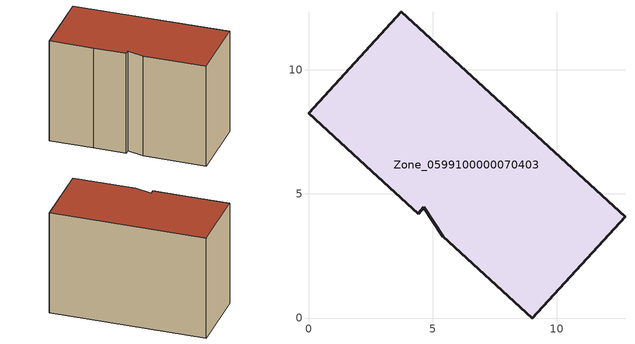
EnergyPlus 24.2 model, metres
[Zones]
Zone_0599100000070403
 floor ground (C_G): 2.54,5.92 0,8.23 3.73,12.32 12.74,4.08 9.02,0 5.4,3.3 4.65,4.45 4.42,4.19 z0
 wall outside (C_F): 4.65,4.45 5.4,3.3 9.02,0 12.74,4.08 3.73,12.32 0,8.23 2.54,5.92 4.42,4.19 4.65,4.45 z0:8.45
 roof outside (C_R): 0,8.23 2.54,5.92 4.42,4.19 4.65,4.45 5.4,3.3 9.02,0 12.74,4.08 3.73,12.32 z8.45
[BUILDING]
Pand.0599100000070403: North Axis=0; Terrain=City; Loads Convergence Tolerance Value=0.04; Temperature Convergence Tolerance Value=0.4; Solar Distribution=FullExterior; Maximum Number of Warmup Days=25; Minimum Number of Warmup Days=1
[Site:Location]
Rotterdam.The.Hague.AP_ZH_NLD Design_Conditions: Latitude=51.96; Longitude=4.45; Time Zone=1; Elevation=-4.5
[SITE:GROUNDTEMPERATURE:BUILDINGSURFACE]
18, 18, 18, 18, 18, 18, 18, 18, 18, 18, 18, 18
[MATERIAL] Thermal Absorptance=0.9; Solar Absorptance=0.7; Visible Absorptance=0.7
Name | Roughness | Thickness | Conductivity | Density | Specific Heat
G.TC.1975-1991 | MediumSmooth | 0.15 | 0.288461 | 540 | 1210
F.TC.1975-1991 | Rough | 0.3 | 0.230769 | 1920 | 840
R.TC.1975-1991 | MediumRough | 0.2 | 0.153846 | 1500 | 1000
[CONSTRUCTION]
C_G: G.TC.1975-1991
C_F: F.TC.1975-1991
C_R: R.TC.1975-1991
[ZONE]
Zone_0599100000070403: Type=1; Multiplier=1; Ceiling Height=Autocalculate; Volume=Autocalculate; Floor Area=autocalculate; Part of Total Floor Area=Yes
[ZONEINFILTRATION:DESIGNFLOWRATE]
Infil_Zone_0599100000070403: Zone or ZoneList or Space or SpaceList=Zone_0599100000070403; Schedule=AlwaysOn; Design Flow Rate Calculation Method=Flow/Area; Flow Rate per Floor Area=0.003; Constant Term Coefficient=1; Temperature Term Coefficient=0; Velocity Term Coefficient=0; Velocity Squared Term Coefficient=0
[HVACTEMPLATE:ZONE:IDEALLOADSAIRSYSTEM]
Zone_0599100000070403: Maximum Heating Supply Air Temperature=50; Minimum Cooling Supply Air Temperature=13; Maximum Heating Supply Air Humidity Ratio=0.0156; Minimum Cooling Supply Air Humidity Ratio=0.0077; Heating Limit=NoLimit; Cooling Limit=NoLimit; Dehumidification Control Type=ConstantSensibleHeatRatio; Cooling Sensible Heat Ratio=0.7; Dehumidification Setpoint=60; Humidification Control Type=None; Humidification Setpoint=30; Outdoor Air Method=None; Outdoor Air Flow Rate per Person=0.00944; Outdoor Air Flow Rate per Zone Floor Area=0; Outdoor Air Flow Rate per Zone=0; Demand Controlled Ventilation Type=None; Outdoor Air Economizer Type=NoEconomizer; Heat Recovery Type=None; Sensible Heat Recovery Effectiveness=0.7; Latent Heat Recovery Effectiveness=0.65
[ZONECONTROL:THERMOSTAT]
ThermostatControl_Zone_0599100000070403: Zone or ZoneList=Zone_0599100000070403; Control Type Schedule=DualSetpointControlType; Control 1=Thermostat_Zone_0599100000070403; Temperature Difference Between Cutout And Setpoint=0
[THERMOSTATSETPOINT:DUALSETPOINT]
Thermostat_Zone_0599100000070403: Heating Setpoint Temperature Schedule=HeatingSetpoint_Zone_0599100000070403; Cooling Setpoint Temperature Schedule=CoolingSetpoint_Zone_0599100000070403
[SCHEDULE:COMPACT]
HeatingSetpoint_Zone_0599100000070403: Through: 12/31, For: AllDays, Until: 24:00, 21
CoolingSetpoint_Zone_0599100000070403: Through: 12/31, For: AllDays, Until: 24:00, 24
DualSetpointControlType: Through: 12/31, For: AllDays, Until: 24:00, 4
AlwaysOn: Through: 12/31, For: AllDays, Until: 24:00, 1
